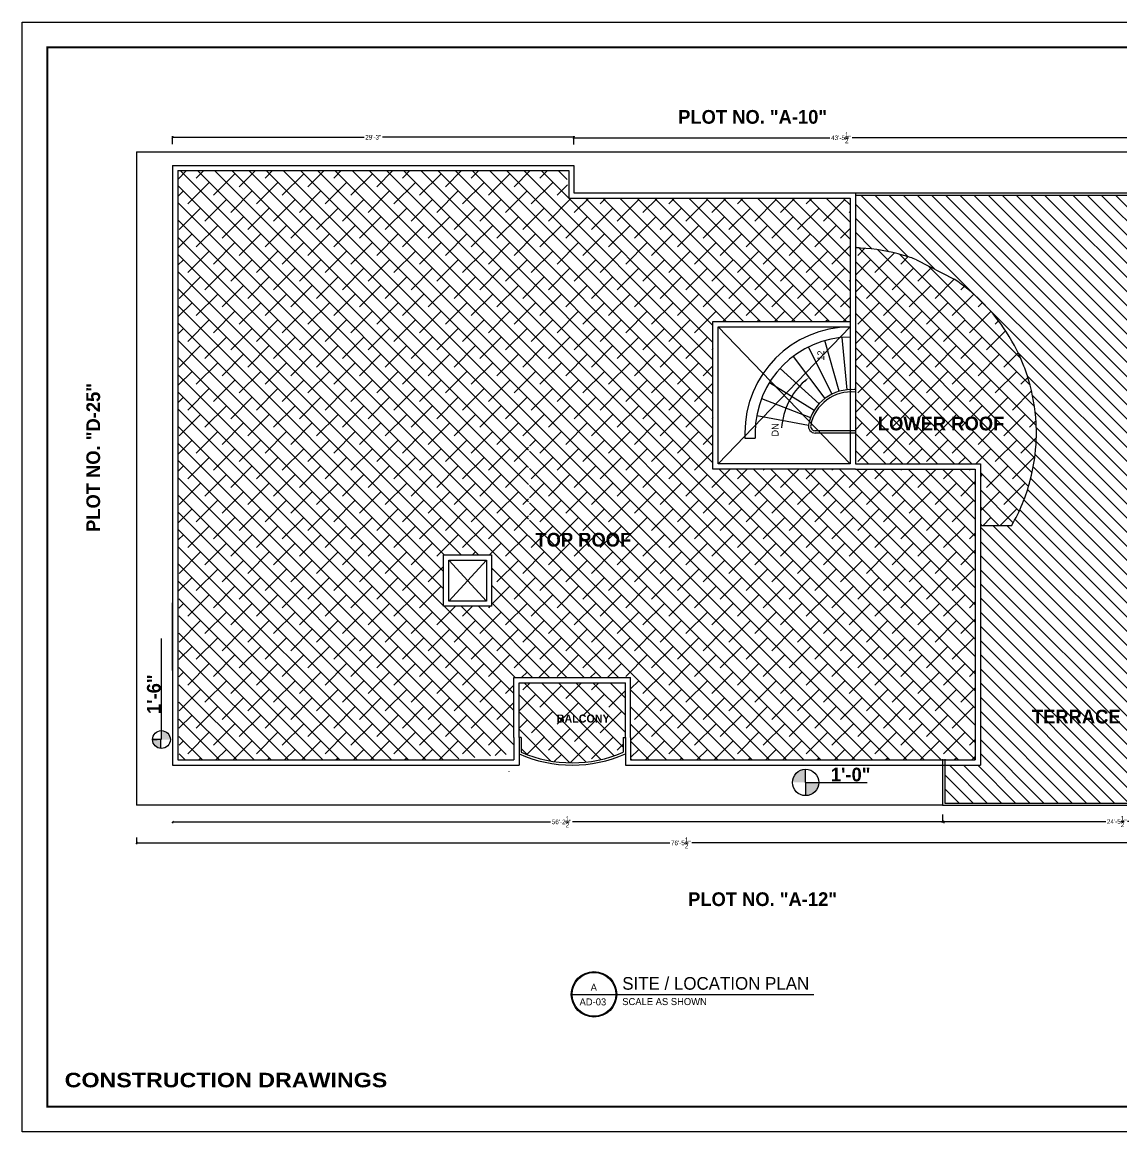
# Model space of a CAD drawing. Extents: x 10753 to 18704, y -5361 to 1140.
# Drawn here: x 11249 to 12210, y -2716 to -1746 of the extents above; entities that cross this region are included whole.
import ezdxf
from ezdxf.enums import TextEntityAlignment as Align

# ---------------------------------------------------------------- set-up
doc = ezdxf.new("R2010")
doc.units = 0
doc.header["$LTSCALE"] = 30
doc.header["$MEASUREMENT"] = 0
doc.header["$PDMODE"] = 3
doc.layers.get('0').update_dxf_attribs({"linetype": 'CONTINUOUS'})
doc.layers.get('DEFPOINTS').update_dxf_attribs({"linetype": 'CONTINUOUS'})
for name, color, linetype in [('DM', 210, 'CONTINUOUS'), ('DOOR', 4, 'CONTINUOUS'), ('PL', 7, 'CONTINUOUS'), ('SEAL', 1, 'CONTINUOUS'), ('SLINE', 3, 'CONTINUOUS'), ('stairs terrace', 1, 'CONTINUOUS'), ('WALL', 2, 'CONTINUOUS'), ('Walls Hatch', 51, 'CONTINUOUS'), ('WINDOW', 5, 'CONTINUOUS'), ('WL', 9, 'CONTINUOUS')]:
    doc.layers.add(name, color=color, linetype=linetype)
doc.styles.add('EE', font='eurr____.ttf')
doc.styles.add('SMALL-DIM', font='stylu.ttf', dxfattribs={"height": 2})
doc.styles.get("Standard").update_dxf_attribs({"font": 'stylu.ttf', "height": 3})
doc.styles.add('STYLE3', font='ariblk.ttf', dxfattribs={"height": 1})
doc.styles.add('Work Dim', font='stylu.ttf', dxfattribs={"height": 4})
doc.dimstyles.new('dim small', dxfattribs={"dimtxt": 4, "dimasz": 2, "dimexe": 1, "dimexo": 3, "dimgap": 0.09375, "dimtad": 0, "dimdec": 1, "dimzin": 0, "dimdsep": 46, "dimlunit": 4, "dimtxsty": 'Work Dim', "dimblk1": 'ARCHTICK', "dimblk2": 'ARCHTICK', "dimsah": 1, "dimcen": 0.09375, "dimclrd": 256, "dimclre": 256, "dimclrt": 3, "dimadec": 0, "dimazin": 0, "dimtfac": 1, "dimtdec": 1, "dimtofl": 0, "dimtmove": 1, "dimatfit": 3, "dimldrblk": 'ARCHTICK', "dimfxl": 6, "dimfxlon": 1, "dimtolj": 1, "dimtzin": 0, "dimarcsym": 0})
pattern_1 = [(135, (0, 0), (-7.513009550107069, -7.513009550107066), []), (225, (0, 0), (-7.513009550107071, -22.5390286503212), [26.5625, -15.9375])]

# ---------------------------------------------------------------- blocks, each defined once
blk = doc.blocks.new('_ArchTick')
at = {"color": 0, "linetype": 'ByBlock', "const_width": 0.15}
blk.add_lwpolyline([(-0.5, -0.5), (0.5, 0.5)], dxfattribs=at)
blk = doc.blocks.new('*D715')
at = {"layer": 'DEFPOINTS', "color": 0, "transparency": 16777216}
for p in [(11731.27278182469, -1846.327899544895), (11380.27278182469, -1859.769265244178), (11731.27278182469, -1859.769265244178)]:
    blk.add_point(p, dxfattribs=at)
at = {"layer": 'DM', "lineweight": -2, "transparency": 16777216}
for p, q in [((11380.27278182469, -1852.327899544895), (11380.27278182469, -1845.327899544895)), ((11380.27278182469, -1846.327899544895), (11547.82983709556, -1846.327899544895)), ((11731.27278182469, -1846.327899544895), (11563.71572655383, -1846.327899544895)), ((11731.27278182469, -1852.327899544895), (11731.27278182469, -1845.327899544895))]:
    blk.add_line(p, q, dxfattribs=at)
at = {"layer": 'DM', "lineweight": -2, "transparency": 16777216, "xscale": 2, "yscale": 2, "zscale": 2, "rotation": 180}
blk.add_blockref('_ArchTick', (11380.27278182469, -1846.327899544895), dxfattribs=at)
at = {"layer": 'DM', "lineweight": -2, "transparency": 16777216, "xscale": 2, "yscale": 2, "zscale": 2}
blk.add_blockref('_ArchTick', (11731.27278182469, -1846.327899544895), dxfattribs=at)
at = {"layer": 'DM', "color": 3, "transparency": 16777216, "insert": (11555.77278182469, -1846.327899544895), "char_height": 4, "attachment_point": 5, "style": 'Work Dim'}
blk.add_mtext('\\A1;29\'-3"', dxfattribs=at)
blk = doc.blocks.new('*D716')
at = {"layer": 'DEFPOINTS', "color": 0, "transparency": 16777216}
for p in [(12252.77278182469, -1846.759598402774), (11731.27278182469, -1860.338668866759), (12252.77278182469, -1860.338668866759)]:
    blk.add_point(p, dxfattribs=at)
at = {"layer": 'DM', "lineweight": -2, "transparency": 16777216}
for p, q in [((11731.27278182469, -1852.759598402774), (11731.27278182469, -1845.759598402774)), ((11731.27278182469, -1846.759598402774), (11955.09786598727, -1846.759598402774)), ((12252.77278182469, -1846.759598402774), (11974.50059292724, -1846.759598402774)), ((12252.77278182469, -1852.759598402774), (12252.77278182469, -1845.759598402774))]:
    blk.add_line(p, q, dxfattribs=at)
at = {"layer": 'DM', "lineweight": -2, "transparency": 16777216, "xscale": 2, "yscale": 2, "zscale": 2, "rotation": 180}
blk.add_blockref('_ArchTick', (11731.27278182469, -1846.759598402774), dxfattribs=at)
at = {"layer": 'DM', "lineweight": -2, "transparency": 16777216, "xscale": 2, "yscale": 2, "zscale": 2}
blk.add_blockref('_ArchTick', (12252.77278182469, -1846.759598402774), dxfattribs=at)
at = {"layer": 'DM', "color": 3, "transparency": 16777216, "insert": (11964.79922945726, -1846.759598402774), "char_height": 4, "attachment_point": 5, "style": 'Work Dim'}
blk.add_mtext('\\A1;43\'-5{\\H1.000000x;\\S1/2;}"', dxfattribs=at)
blk = doc.blocks.new('*D717')
at = {"layer": 'DEFPOINTS', "color": 0, "transparency": 16777216}
for p in [(12053.77278182469, -2430.437956256723), (12347.18736365891, -2430.437956256723), (12347.18736365891, -2444.602920079489)]:
    blk.add_point(p, dxfattribs=at)
at = {"layer": 'DM', "lineweight": -2, "transparency": 16777216}
for p, q in [((12053.77278182469, -2438.602920079489), (12053.77278182469, -2445.602920079489)), ((12053.77278182469, -2444.602920079489), (12196.49025262007, -2444.602920079489)), ((12347.18736365891, -2444.602920079489), (12215.5064495454, -2444.602920079489)), ((12347.18736365891, -2438.602920079489), (12347.18736365891, -2445.602920079489))]:
    blk.add_line(p, q, dxfattribs=at)
at = {"layer": 'DM', "lineweight": -2, "transparency": 16777216, "xscale": 2, "yscale": 2, "zscale": 2, "rotation": 180}
blk.add_blockref('_ArchTick', (12053.77278182469, -2444.602920079489), dxfattribs=at)
at = {"layer": 'DM', "lineweight": -2, "transparency": 16777216, "xscale": 2, "yscale": 2, "zscale": 2}
blk.add_blockref('_ArchTick', (12347.18736365891, -2444.602920079489), dxfattribs=at)
at = {"layer": 'DM', "color": 3, "transparency": 16777216, "insert": (12205.99835108274, -2444.602920079489), "char_height": 4, "attachment_point": 5, "style": 'Work Dim'}
blk.add_mtext('\\A1;24\'-5{\\H1.000000x;\\S1/2;}"', dxfattribs=at)
blk = doc.blocks.new('*D796')
at = {"layer": 'DEFPOINTS', "color": 0, "transparency": 16777216}
for p in [(11380.27278182469, -2444.270930425688), (12054.77278182469, -2443.60292007949), (12054.77278182469, -2444.945907203816)]:
    blk.add_point(p, dxfattribs=at)
at = {"layer": 'DM', "lineweight": -2, "transparency": 16777216}
for p, q in [((11380.27278182469, -2444.945907203816), (11380.27278182469, -2445.945907203816)), ((11380.27278182469, -2444.945907203816), (11710.91830419125, -2444.945907203816)), ((12054.77278182469, -2444.945907203816), (11730.0194205895, -2444.945907203816)), ((12054.77278182469, -2444.945907203816), (12054.77278182469, -2445.945907203816))]:
    blk.add_line(p, q, dxfattribs=at)
at = {"layer": 'DM', "lineweight": -2, "transparency": 16777216, "xscale": 2, "yscale": 2, "zscale": 2, "rotation": 180}
blk.add_blockref('_ArchTick', (11380.27278182469, -2444.945907203816), dxfattribs=at)
at = {"layer": 'DM', "lineweight": -2, "transparency": 16777216, "xscale": 2, "yscale": 2, "zscale": 2}
blk.add_blockref('_ArchTick', (12054.77278182469, -2444.945907203816), dxfattribs=at)
at = {"layer": 'DM', "color": 3, "transparency": 16777216, "insert": (11720.46886239038, -2444.945907203816), "char_height": 4, "attachment_point": 5, "style": 'Work Dim'}
blk.add_mtext('\\A1;56\'-2{\\H1.000000x;\\S1/2;}"', dxfattribs=at)
blk = doc.blocks.new('*D797')
at = {"layer": 'DEFPOINTS', "color": 0, "transparency": 16777216}
for p in [(11348.77278182469, -2455.584975075016), (11348.77278182469, -2463.316482712105), (12266.21028182469, -2455.584975075041)]:
    blk.add_point(p, dxfattribs=at)
at = {"layer": 'DM', "lineweight": -2, "transparency": 16777216}
for p, q in [((11348.77278182469, -2458.584975075016), (11348.77278182469, -2464.316482712105)), ((11348.77278182469, -2463.316482712105), (11815.12329168166, -2463.316482712105)), ((12266.21028182469, -2463.316482712105), (11834.32104058357, -2463.316482712105)), ((12266.21028182469, -2458.584975075041), (12266.21028182469, -2464.316482712105))]:
    blk.add_line(p, q, dxfattribs=at)
at = {"layer": 'DM', "lineweight": -2, "transparency": 16777216, "xscale": 2, "yscale": 2, "zscale": 2, "rotation": 180}
blk.add_blockref('_ArchTick', (11348.77278182469, -2463.316482712105), dxfattribs=at)
at = {"layer": 'DM', "lineweight": -2, "transparency": 16777216, "xscale": 2, "yscale": 2, "zscale": 2}
blk.add_blockref('_ArchTick', (12266.21028182469, -2463.316482712105), dxfattribs=at)
at = {"layer": 'DM', "color": 3, "transparency": 16777216, "insert": (11824.72216613261, -2463.316482712105), "char_height": 4, "attachment_point": 5, "style": 'Work Dim'}
blk.add_mtext('\\A1;76\'-5{\\H1.000000x;\\S1/2;}"', dxfattribs=at)

msp = doc.modelspace()

# ---------------------------------------------------------------- hatches: boundary and pattern name
h = msp.add_hatch()
h.set_pattern_fill('ANSI38', color=41, scale=85, angle=90)
h.set_pattern_definition(pattern_1)
edge = h.paths.add_edge_path()
edge.add_line((12063.77850817542, -1970.265963631649), (12030.93924314125, -1953.373068113066))
edge.add_arc((11973.73710435254, -2104.93795625677), 162.0000000000523, 69.32298051668437, 73.58114073300807)
edge.add_arc((11973.73710435255, -2104.937956256713), 161.9999999999952, 73.58114073300614, 87.1567937221471)
edge.add_arc((11973.73710435258, -2104.937956256449), 161.9999999997291, 87.15679372215273, 88.70312177154241)
edge.add_line((11977.40362805671, -1942.979453534797), (11977.40362805671, -2131.93795625672))
edge.add_line((11977.40362805671, -2131.93795625672), (12086.77278182469, -2131.93795625672))
edge.add_line((12086.77278182469, -2131.93795625672), (12086.77278182469, -2185.917695462936))
edge.add_line((12086.77278182469, -2185.917695462936), (12114.0449153899, -2185.917695462936))
edge.add_arc((11973.73710435255, -2104.937956256707), 162.0000000000078, 330.0082739966298, 345.2680473756495)
edge.add_arc((11973.73710435255, -2104.937956256716), 162.0000000000019, 345.2680473756523, 358.1076357825775)
edge.add_arc((11973.73710435257, -2104.937956256736), 161.9999999999885, 358.1076357825843, 363.1697287468458)
edge.add_arc((11973.73710435256, -2104.937956256742), 161.9999999999961, 3.169728746847549, 16.68238280801433)
edge.add_arc((11973.73710435253, -2104.937956256724), 162.0000000000206, 16.68238280800518, 21.7444757723052)
edge.add_arc((11973.73710435255, -2104.937956256682), 161.9999999999899, 21.7444757722936, 34.58406417920607)
edge.add_arc((11973.73710435256, -2104.937956256723), 161.9999999999995, 34.58406417922114, 56.23339808651252)
h.paths.add_polyline_path([(12026.24931549153, -2106.03492216167), (12026.24931549153, -1992.313991929114)], flags=16)
h.paths.add_polyline_path([(11994.08990375578, -2109.191898905857), (12107.81083398833, -2109.191898905857), (12107.81083398833, -2084.598875650043), (11994.08990375578, -2084.598875650043)], flags=24)
h = msp.add_hatch()
h.set_pattern_fill('ANSI38', color=41, scale=85, angle=90)
h.set_pattern_definition([(135, (11262.06674616065, -3760.806401830026), (-7.513009550107068, -7.513009550107065), []), (225, (11262.06674616065, -3760.806401830026), (-7.513009550107071, -22.5390286503212), [26.5625, -15.9375])])
h.paths.add_polyline_path([(11683.27278182469, -2323.268812251213), (11683.27278182469, -2371.268812251213), (11685.27278182469, -2371.268812251213), (11685.27278182469, -2384.094776240584, 0.2061581125983135), (11774.27278182469, -2384.094776240584), (11774.27278182469, -2371.268812251213), (11776.27278182469, -2371.268812251213), (11776.27278182469, -2323.268812251213)])
h.paths.add_polyline_path([(11714.50921541866, -2361.890751339939), (11764.41473867448, -2361.890751339939), (11764.41473867448, -2347.544821107381), (11714.50921541866, -2347.544821107381)], flags=24)
h = msp.add_hatch(color=6)
h.dxf.hatch_style = 1
h.paths.add_polyline_path([(11362.70976377541, -2372.931481446768, 0.4142135623730951), (11370.50635035276, -2380.728068024128), (11370.50635035276, -2372.931481446768)])
h.paths.add_polyline_path([(11370.50635035276, -2365.134894869411), (11370.50635035276, -2372.931481446768), (11378.30293693012, -2372.931481446768, 0.4142135623730951)])
h = msp.add_hatch(color=6)
h.dxf.hatch_style = 1
h.paths.add_polyline_path([(11933.92039277611, -2410.453380755658), (11933.92039277611, -2421.981132225629, 0.4142135623730951), (11945.44814424606, -2410.453380755658)])
h.paths.add_polyline_path([(11933.92039277611, -2398.925629285688, 0.4142135623730951), (11922.39264130614, -2410.453380755658), (11933.92039277611, -2410.453380755658)])
at = {"layer": 'stairs terrace'}
h = msp.add_hatch(dxfattribs=at)
h.set_pattern_fill('ANSI38', color=253, scale=85, angle=90)
h.set_pattern_definition(pattern_1)
h.paths.add_polyline_path([(11384.77278182469, -1875.437956256723), (11385.89778182469, -2390.76881225121), (11618.77278182469, -2390.76881225121), (11678.77278182469, -2385.437956256719), (11678.77278182469, -2380.071956732391), (11678.77278182469, -2365.937956256728), (11678.77278182469, -2318.768812251213), (11780.77278182469, -2318.768812251213), (11780.77278182469, -2365.937956256728), (11780.77278311464, -2390.768886295668), (12082.27278311464, -2390.768813340096), (12082.27278182469, -2136.43795625672), (11977.40362805671, -2136.43795625672), (11852.90362805671, -2136.43795625672), (11852.90362805671, -2007.437956256719), (11972.9036280567, -2007.437956256719), (11972.9036280567, -1899.437956256722), (11726.77278182469, -1899.437956256722), (11724.5227818247, -1875.437956256723)])
h.paths.add_polyline_path([(11659.27278182469, -2211.437956256727), (11659.27278182469, -2256.437956256727), (11617.27278182469, -2256.437956256727), (11617.27278182469, -2211.437956256727)], flags=16)
h.paths.add_polyline_path([(11654.77278182469, -2215.937956256727), (11654.77278182469, -2251.937956256728), (11621.77278182469, -2251.937956256728), (11621.77278182469, -2215.937956256727)], flags=0)
h.paths.add_polyline_path([(11692.45687975108, -2195.221620972603), (11692.45687975108, -2107.349527949348), (11691.57301125645, -2107.349527949348), (11691.57301125645, -2195.221620972603)], flags=16)
h.paths.add_polyline_path([(11694.55556939598, -2210.797202367951), (11782.42766241924, -2210.797202367951), (11782.42766241924, -2186.204179112137), (11694.55556939598, -2186.204179112137)], flags=24)
at = {"layer": 'Walls Hatch', "linetype": 'Continuous'}
h = msp.add_hatch(dxfattribs=at)
h.set_pattern_fill('ANSI31', color=21, scale=70, angle=90)
h.set_pattern_definition([(135, (0, 0), (-6.187184335382291, -6.18718433538229), [])])
edge = h.paths.add_edge_path()
edge.add_line((11977.40362805671, -1896.937956256723), (11977.4036280567, -1942.979453534797))
edge.add_arc((11973.73710435258, -2104.937956256844), 162.0000000001244, 87.15679372216482, 88.70312177154813, ccw=False)
edge.add_arc((11973.73710435256, -2104.937956256744), 162.0000000000255, 73.58114073303608, 87.15679372215601, ccw=False)
edge.add_arc((11973.73710435255, -2104.937956256644), 161.9999999999318, 69.32298051667169, 73.58114073302312, ccw=False)
edge.add_line((12030.93924314125, -1953.373068113066), (12063.77850817543, -1970.265963631653))
edge.add_arc((11973.73710435255, -2104.9379562567), 161.9999999999865, 34.58406417918741, 56.23339808650172, ccw=False)
edge.add_arc((11973.73710435256, -2104.937956256722), 161.9999999999966, 21.744475772257715, 34.584064179194684, ccw=False)
edge.add_arc((11973.73710435254, -2104.937956256736), 162.0000000000184, 16.682382807964416, 21.744475772259875, ccw=False)
edge.add_arc((11973.73710435256, -2104.937956256711), 161.9999999999922, 3.169728746786575, 16.68238280795822, ccw=False)
edge.add_arc((11973.73710435253, -2104.937956256765), 162.000000000024, -1.8923642174050883, 3.169728746804992, ccw=False)
edge.add_arc((11973.73710435257, -2104.937956256711), 161.9999999999858, 345.2680473757527, 358.10763578257513, ccw=False)
edge.add_arc((11973.73710435255, -2104.937956256721), 162.0000000000039, 330.0082739966348, 345.2680473757584, ccw=False)
edge.add_line((12114.0449153899, -2185.917695462936), (12086.77278182469, -2185.917695462936))
edge.add_line((12086.77278182469, -2185.917695462936), (12086.77278311464, -2395.26881225121))
edge.add_line((12086.77278311464, -2395.26881225121), (12055.77278311464, -2395.268819752445))
edge.add_line((12055.77278311464, -2395.268819752445), (12055.77278182469, -2428.437956256722))
edge.add_line((12055.77278182469, -2428.437956256722), (12252.77278182469, -2428.437956256722))
edge.add_line((12252.77278182469, -2428.437956256722), (12252.77278182469, -2185.937956256722))
edge.add_line((12252.77278182469, -2185.937956256722), (12245.77278182469, -2185.937956256722))
edge.add_line((12245.77278182469, -2185.937956256722), (12245.77278182469, -2176.937956256722))
edge.add_arc((12350.77278182469, -2140.937956256722), 111, 161.0753555839487, 198.9246444160513, ccw=False)
edge.add_line((12245.77278182469, -2104.937956256722), (12245.77278182469, -2095.93795625672))
edge.add_line((12245.77278182469, -2095.93795625672), (12252.77278182469, -2095.93795625672))
edge.add_line((12252.77278182469, -2095.93795625672), (12252.77278182469, -1896.937956256723))
edge.add_line((12252.77278182469, -1896.937956256723), (11977.40362805671, -1896.937956256723))
h.paths.add_polyline_path([(12128.81778726308, -2365.430481328417), (12212.92243842587, -2365.430481328417), (12212.92243842587, -2340.837458072604), (12128.81778726308, -2340.837458072604)], flags=24)

# ---------------------------------------------------------------- linework, layer by layer
msp.add_line((12086.77278182469, -2185.917695462936), (12086.77278182469, -2185.917695462936))
at = {"color": 6}
for p, q in [((11370.50627428479, -2372.931481446768), (11370.50627428479, -2284.694096557606)), ((11369.80614473516, -2372.931481446768), (11362.70976377541, -2372.931481446768)), ((11362.70976377541, -2372.931481446768), (11366.74996261348, -2372.931481446768)), ((11369.80614473516, -2372.931481446768), (11369.80614473516, -2380.728068024128)), ((11933.92039277611, -2410.453380755658), (11933.92039277611, -2398.925629285688)), ((11933.92039277611, -2410.453380755658), (11987.71896734487, -2410.453380755658)), ((11933.92039277611, -2410.453380755658), (11945.44814424606, -2410.453380755658)), ((11933.92039277611, -2410.453380755658), (11933.92039277611, -2421.981132225629))]:
    msp.add_line(p, q, dxfattribs=at)
for centre, radius in [((11370.50635035276, -2372.931481446768), 7.796586577358539), ((11933.92039277611, -2410.453380755658), 11.52775146996828)]:
    msp.add_circle(centre, radius, dxfattribs=at)
at = {"layer": 'DM', "linetype": 'Continuous'}
msp.add_line((11674.57301864691, -2400.76881225121), (11674.57301864691, -2400.599668245691), dxfattribs=at)
at = {"layer": 'DOOR'}
for p, q in [((11963.33791072982, -2068.38858181615), (11950.7494131865, -2024.144602230205)), ((11970.23090669295, -2067.100057557509), (11965.98656215763, -2021.296285447936)), ((11936.29508246733, -2029.744239782892), (11956.79904683305, -2070.921751185226)), ((11923.1157948967, -2037.904509165179), (11950.83698817015, -2074.61330162007)), ((11911.66035530602, -2048.347522190409), (11945.65476549818, -2079.337521798152)), ((11902.31886495126, -2060.717654575024), (11941.42885319484, -2084.93353406738)), ((11977.24330201216, -2067.100057557509), (11977.40362805671, -2065.369863991393)), ((11895.40943708259, -2074.593656297001), (11938.30315963519, -2091.21077294161)), ((11891.16736397911, -2089.502996760131), (11936.38412656457, -2097.955474579693)), ((11977.40362805671, -2102.93795625672), (11942.30463706156, -2102.93795625672)), ((11977.40362805671, -2104.937956256719), (11942.30463706156, -2104.937956256719))]:
    msp.add_line(p, q, dxfattribs=at)
at = {"layer": 'DOOR', "color": 7}
for p, q in [((11977.40362805671, -2104.937956256719), (11965.22313894868, -2104.937956256719)), ((11976.73710435256, -2104.937956256719), (11970.73710435256, -2104.937956256719))]:
    msp.add_line(p, q, dxfattribs=at)
at = {"layer": 'DOOR'}
for centre, radius, start, end in [((11973.73710435256, -2104.937956256719), 61.00000000000011, 131.7576035556522, 175.6791959958719), ((11973.73710435256, -2104.937956256719), 38, 84.46306132960164, 169.19307712514), ((11973.73710435256, -2104.937956256719), 36, 84.1544103827799, 169.19307712514), ((11942.30463706156, -2098.93795625672), 6, 169.19307712514, 270), ((11942.30463706156, -2098.93795625672), 4, 169.19307712514, 270)]:
    msp.add_arc(centre, radius, start, end, dxfattribs=at)
at = {"layer": 'PL'}
msp.add_line((11968.27278182469, -1894.937956256723), (11974.40955202088, -1894.937956256723), dxfattribs=at)
at = {"layer": 'SEAL', "color": 1}
msp.add_lwpolyline([(12693.8556425845, -1745.675969328384), (12693.8556425845, -2715.913944324605), (11248.71717155844, -2715.913944324605), (11248.71717155844, -1745.675969328384)], close=True, dxfattribs=at)
at = {"layer": 'SLINE'}
msp.add_line((11728.96661428827, -2595.725737577376), (11941.02458146661, -2595.725737577376), dxfattribs=at)
for radius in [19.84476302044933, 19.16137440103565]:
    msp.add_circle((11748.81137730872, -2595.725737577376), radius, dxfattribs=at)
at = {"layer": 'stairs terrace', "color": 251}
for p, q in [((11348.77278182469, -1858.937956256722), (12266.21028182469, -1858.937956256722)), ((11348.77278182469, -1858.937956256722), (11348.77278182469, -2430.437956256723)), ((12053.77278182469, -2430.437956256723), (11348.77278182469, -2430.437956256723))]:
    msp.add_line(p, q, dxfattribs=at)
at = {"layer": 'stairs terrace'}
for p, q in [((11380.27278182469, -1870.937956256723), (11731.27278182469, -1870.937956256723)), ((11380.27278182469, -1870.937956256723), (11380.27278182469, -2395.26881225121)), ((11731.27278182469, -1870.937956256723), (11731.27278182469, -1894.937956256723)), ((11384.77278182469, -1875.437956256723), (11726.77278182469, -1875.437956256723)), ((11384.77278182469, -1875.437956256723), (11384.77278182469, -2390.76881225121)), ((11726.77278182469, -1875.437956256723), (11726.77278182469, -1899.437956256722)), ((11726.77278182469, -1899.437956256722), (11972.90362805671, -1899.437956256722)), ((11731.27278182469, -1894.937956256723), (11974.40955202088, -1894.937956256723)), ((11972.9036280567, -1899.437956256722), (11972.9036280567, -2131.93795625672)), ((11974.40955202088, -1894.937956256723), (11977.40362805671, -1894.937956256723)), ((11977.40362805671, -1894.937956256723), (12254.77278182469, -1894.937956256723)), ((11977.40362805671, -1894.937956256723), (11977.40362805671, -2131.93795625672)), ((11977.40362805671, -1894.937956256723), (12001.27278182469, -1894.937956256723)), ((11977.40362805671, -1896.937956256723), (12252.77278182469, -1896.937956256723)), ((12030.93924314125, -1953.373068113066), (12063.77850817542, -1970.265963631649)), ((11852.90362805671, -2136.43795625672), (11852.90362805671, -2007.437956256719)), ((11852.90362805671, -2007.437956256719), (11972.9036280567, -2007.437956256719)), ((11857.40362805671, -2131.93795625672), (11857.40362805671, -2011.937956256719)), ((11857.40362805671, -2011.937956256719), (11972.90362805671, -2011.937956256719)), ((11857.40362805671, -2011.937956256719), (11972.9036280567, -2131.93795625672)), ((11857.40362805671, -2131.93795625672), (11972.9036280567, -2011.937956256719)), ((11972.90362805671, -2131.93795625672), (11857.40362805671, -2131.93795625672)), ((11977.40362805671, -2131.93795625672), (12086.77278182469, -2131.93795625672)), ((12086.77278182469, -2131.93795625672), (12086.77278182469, -2395.26881225121)), ((11977.40362805671, -2136.43795625672), (11852.90362805671, -2136.43795625672)), ((11977.40362805671, -2136.43795625672), (12082.27278182469, -2136.43795625672)), ((12082.27278182469, -2136.43795625672), (12082.27278182469, -2390.768813340097)), ((12114.0449153899, -2185.917695462936), (12086.77278182469, -2185.917695462936)), ((11617.27278182469, -2256.437956256727), (11617.27278182469, -2211.437956256727)), ((11617.27278182469, -2211.437956256727), (11659.27278182469, -2211.437956256727)), ((11659.27278182469, -2211.437956256727), (11659.27278182469, -2256.437956256727)), ((11621.77278182469, -2251.937956256728), (11621.77278182469, -2215.937956256727)), ((11621.77278182469, -2215.937956256727), (11654.77278182469, -2215.937956256727)), ((11621.77278182469, -2215.937956256727), (11654.77278182469, -2251.937956256728)), ((11621.77278182469, -2251.937956256728), (11654.77278182469, -2215.937956256727)), ((11654.77278182469, -2215.937956256727), (11654.77278182469, -2251.937956256728)), ((11380.27278182469, -2312.437956256727), (11380.27278182469, -2253.437956256722)), ((11659.27278182469, -2256.437956256727), (11617.27278182469, -2256.437956256727)), ((11654.77278182469, -2251.937956256728), (11621.77278182469, -2251.937956256728)), ((11678.77278182469, -2371.268812251213), (11678.77278182469, -2318.768812251213)), ((11678.77278182469, -2318.768812251213), (11780.77278182469, -2318.768812251213)), ((11780.77278182469, -2371.268812251213), (11780.77278182469, -2318.768812251213)), ((11683.27278182469, -2371.268812251213), (11683.27278182469, -2323.268812251213)), ((11683.27278182469, -2323.268812251213), (11776.27278182469, -2323.268812251213)), ((11776.27278182469, -2371.268812251213), (11776.27278182469, -2323.268812251213)), ((11678.77278182469, -2371.268812251213), (11678.77278182469, -2385.402812726877)), ((11683.27278182469, -2371.268812251213), (11683.27278182469, -2385.402812726877)), ((11685.27278182469, -2371.268812251213), (11683.27278182469, -2371.268812251213)), ((11685.27278182469, -2371.268812251213), (11685.27278182469, -2384.094776240583)), ((11774.27278182469, -2371.268812251213), (11774.27278182469, -2384.094776240583)), ((11774.27278182469, -2371.268812251213), (11776.27278182469, -2371.268812251213)), ((11776.27278182469, -2371.268812251213), (11776.27278182469, -2395.268887384556)), ((11780.77278182469, -2371.268812251213), (11780.77278182469, -2390.768886295669)), ((11678.77278182469, -2385.402812726877), (11678.77278182469, -2390.768812251206)), ((11683.27278182469, -2385.402812726877), (11683.27278182469, -2395.268812251205)), ((11380.27278182469, -2395.26881225121), (11683.27278182469, -2395.268812251205)), ((11380.27278182469, -2395.26881225121), (11618.77278182469, -2395.26881225121)), ((11384.77278182469, -2390.76881225121), (11678.77278182469, -2390.768812251206)), ((11384.77278182469, -2390.76881225121), (11618.77278182469, -2390.76881225121)), ((11776.27278182469, -2395.268887384556), (12086.77278182469, -2395.26881225121)), ((11780.77278182469, -2390.768886295669), (12082.27278182469, -2390.768813340097))]:
    msp.add_line(p, q, dxfattribs=at)
for points in [[(12053.77278182469, -2389.937964241908), (12053.77278182469, -2430.437956256723), (12254.77278182469, -2430.437956256723), (12254.77278182469, -2185.937956256722)], [(12055.77278182469, -2389.937963757958), (12055.77278182469, -2428.437956256722), (12252.77278182469, -2428.437956256722), (12252.77278182469, -2185.937956256722)]]:
    msp.add_lwpolyline(points, dxfattribs=at)
for centre, radius, start, end in [((11973.73710435256, -2104.937956256719), 162, 87.15679372215568, 88.74941059854056), ((11973.73710435256, -2104.937956256719), 162, 73.58114073303906, 87.15679372215568), ((11973.73710435256, -2104.937956256719), 162, 69.32298051670904, 73.58114073303906), ((11973.73710435256, -2104.937956256719), 162, 34.58406417916142, 56.23339808650473), ((11973.73710435256, -2104.937956256719), 162, 21.74447577225101, 34.58406417916142), ((11973.73710435256, -2104.937956256719), 162, 16.68238280795033, 21.74447577225101), ((11973.73710435256, -2104.937956256719), 162, 3.169728746787742, 16.68238280795033), ((11973.73710435256, -2104.937956256719), 162, 358.1076357825784, 3.169728746787742), ((11973.73710435256, -2104.937956256719), 162, 345.2680473757607, 358.1076357825784), ((11973.73710435256, -2104.937956256719), 162, 330.0082739966298, 345.2680473757607), ((11729.77278182469, -2280.754923362319), 114.5138888888896, 246.0421623037867, 293.9578376962133), ((11729.77278182469, -2280.754923362319), 112.5138888888896, 246.7024188929695, 293.2975811070306)]:
    msp.add_arc(centre, radius, start, end, dxfattribs=at)
at = {"layer": 'WALL'}
for p, q in [((11880.73710435256, -2104.937956256719), (11880.73710435256, -2109.437956256722)), ((11889.73710435256, -2104.937956256719), (11889.73710435256, -2109.437956256722)), ((11880.73710435256, -2109.437956256722), (11889.73710435256, -2109.437956256722))]:
    msp.add_line(p, q, dxfattribs=at)
for radius, start in [(93, 90.51349799323864), (84, 90.56851735365464)]:
    msp.add_arc((11973.73710435256, -2104.937956256719), radius, start, 180, dxfattribs=at)
at = {"layer": 'WALL', "color": 7}
msp.add_solid([(11932.63961902933, -2058.883185997317), (11936.97639153342, -2056.258905392627), (11933.72515719864, -2060.1478538038)], dxfattribs=at)
at = {"layer": 'WL', "const_width": 1.837571922341326}
msp.add_lwpolyline([(12671.80477951641, -1767.726832396476), (12671.80477951641, -2693.86308125651), (11270.76803462654, -2693.86308125651), (11270.76803462654, -1767.726832396479)], close=True, dxfattribs=at)

# ---------------------------------------------------------------- texts
at = {"color": 6, "char_height": 12, "attachment_point": 1, "style": 'EE'}
for s, width, insert in [('{\\fEuroRoman|b1|i0|c2|p2;PLOT NO. "A-10"}', 156.3288595285512, (11822.42314244801, -1822.464913544195)), ('{\\fEuroRoman|b1|i0|c2|p2;1\'-0"}', 22.62354810792385, (11956.00647388615, -2397.51646722665)), ('{\\fEuroRoman|b1|i0|c2|p2;PLOT NO. "A-12"}', 156.3288595285512, (11831.10455153163, -2506.510051040837))]:
    msp.add_mtext_dynamic_manual_height_columns(s, width=width, gutter_width=45, heights=[0], dxfattribs=dict(at, insert=insert))
at = {"color": 6, "char_height": 12, "attachment_point": 1, "rotation": 90, "style": 'EE'}
for s, width, insert in [('{\\fEuroRoman|b1|i0|c2|p2;PLOT NO. "D-25"}', 128.907347229404, (11304.83884654468, -2191.431950491412)), ('{\\fEuroRoman|b1|i0|c2|p2;1\'-6"}', 44.4829058908581, (11357.85025309647, -2350.617686275208))]:
    msp.add_mtext_dynamic_manual_height_columns(s, width=width, gutter_width=45, heights=[0], dxfattribs=dict(at, insert=insert))
at = {"color": 13, "attachment_point": 1, "style": 'EE'}
for s, width, insert, char_height in [('{\\fEuroRoman|b1|i0|c2|p2;LOWER ROOF}', 122.3131049878357, (11997.10734561624, -2090.598875650043), 12), ('{\\fEuroRoman|b1|i0|c2|p2;TOP ROOF}', 110.2637807377068, (11697.57301125645, -2192.204179112137), 12), ('{\\fEuroRoman|b1|i0|c2|p2;TERRACE}', 153.7438155268646, (12131.83522912355, -2346.837458072604), 12), ('{\\fEuroRoman|b1|i0|c2|p2;BALCONY}', 50.14856458922077, (11716.26938983727, -2351.044821107381), 7)]:
    msp.add_mtext_dynamic_manual_height_columns(s, width=width, gutter_width=45, heights=[0], dxfattribs=dict(at, insert=insert, char_height=char_height))
at = {"layer": 'SLINE', "style": 'SMALL-DIM'}
for s, height, p in [('SITE / LOCATION PLAN', 11.0592, (11773.55496511769, -2591.661420543611, 0.1174574189617264)), ('A', 6.144000000000001, (11745.91916784347, -2592.629452607931)), ('AD-03', 6.144000000000001, (11736.2048809992, -2605.413368277836)), ('SCALE AS SHOWN', 6.144000000000001, (11773.53749419745, -2605.123061780329, 0.1388133133184039))]:
    msp.add_text(s, height=height, dxfattribs=at).set_placement(p)
at = {"layer": 'WALL', "color": 1, "style": 'STYLE3'}
msp.add_text('CONSTRUCTION DRAWINGS', height=12.70552832577898, dxfattribs=at).set_placement((11426.97002503865, -2677.015201755557), align=Align.CENTER)
at = {"layer": 'WINDOW'}
for s, p in [('12', (11950.17567021423, -2041.679289212571)), ('DN', (11910.23953184443, -2107.97862274214))]:
    msp.add_text(s, height=6, rotation=90, dxfattribs=at).set_placement(p)

# ---------------------------------------------------------------- dimensions: what is measured, and where the dimension line sits
at = {"layer": 'DM'}
for base, p1, p2, picture, middle in [((12252.77278182469, -1846.759598402774), (11731.27278182469, -1860.338668866759), (12252.77278182469, -1860.338668866759), '*D716', (11964.79922945726, -1846.759598402774)), ((11731.27278182469, -1846.327899544895), (11380.27278182469, -1859.769265244178), (11731.27278182469, -1859.769265244178), '*D715', (11555.77278182469, -1846.327899544895)), ((12347.18736365891, -2444.602920079489), (12053.77278182469, -2430.437956256723), (12347.18736365891, -2430.437956256723), '*D717', (12205.99835108274, -2444.602920079489)), ((12054.77278182469, -2444.945907203816), (11380.27278182469, -2444.270930425688), (12054.77278182469, -2443.60292007949), '*D796', (11720.46886239038, -2444.945907203816)), ((11348.77278182469, -2463.316482712105), (12266.21028182469, -2455.584975075041), (11348.77278182469, -2455.584975075016), '*D797', (11824.72216613261, -2463.316482712105))]:
    dim = msp.add_linear_dim(base=base, p1=p1, p2=p2, dimstyle='dim small', dxfattribs=at)
    dim.commit()
    dim.dimension.update_dxf_attribs({"geometry": picture, "text_midpoint": middle, "dimtype": 160})

doc.saveas('drawing.dxf')
